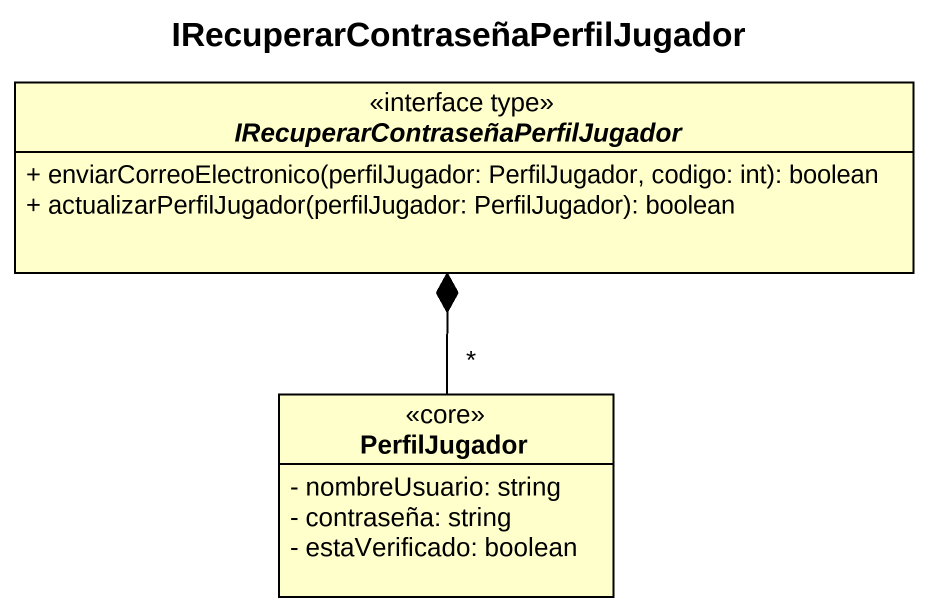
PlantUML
@startuml
title IRecuperarContraseñaPerfilJugador
hide circle
hide empty members
skinparam classAttributeIconSize 0
interface "IRecuperarContraseñaPerfilJugador" as IRecuperarContraseñaPerfilJu <<interface type>> {
  + enviarCorreoElectronico(perfilJugador: PerfilJugador, codigo: int): boolean
  + actualizarPerfilJugador(perfilJugador: PerfilJugador): boolean
}
class PerfilJugador <<core>> {
  - nombreUsuario: string
  - contraseña: string
  - estaVerificado: boolean
}
IRecuperarContraseñaPerfilJu *-- "*" PerfilJugador
@enduml
